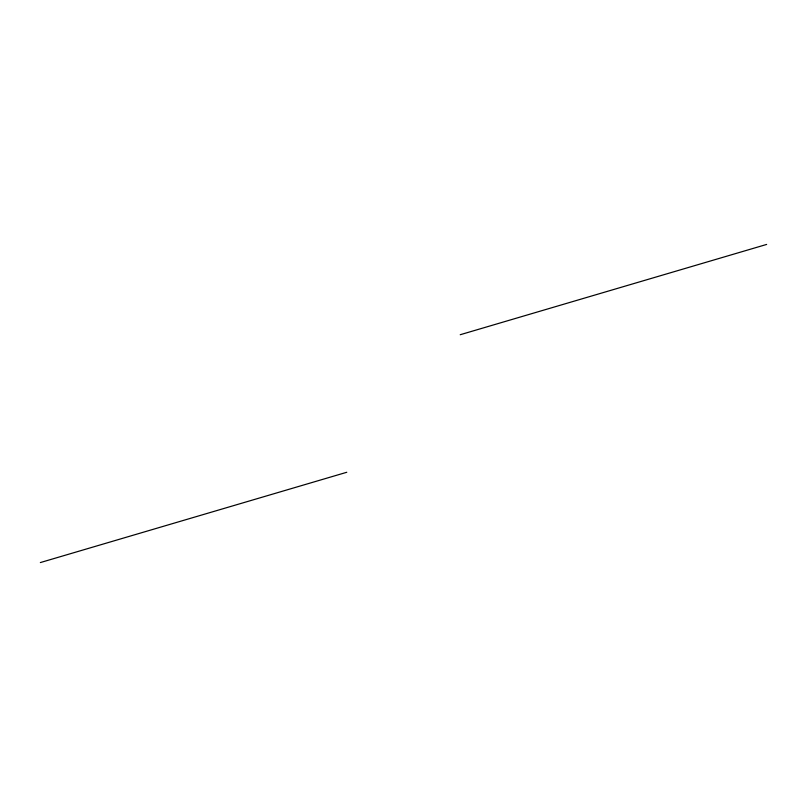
<?xml version="1.0" encoding="UTF-8"?>
<svg xmlns="http://www.w3.org/2000/svg" width="807" height="807" viewBox="0 0 807 807"><rect width="100%" height="100%" fill="white"/><g stroke="black" fill="none" stroke-linecap="round" stroke-linejoin="round"><path stroke-width="1.21" d="M460.222 334.723L766.65 244.43M40.35 562.57L346.778 472.277"/></g></svg>
